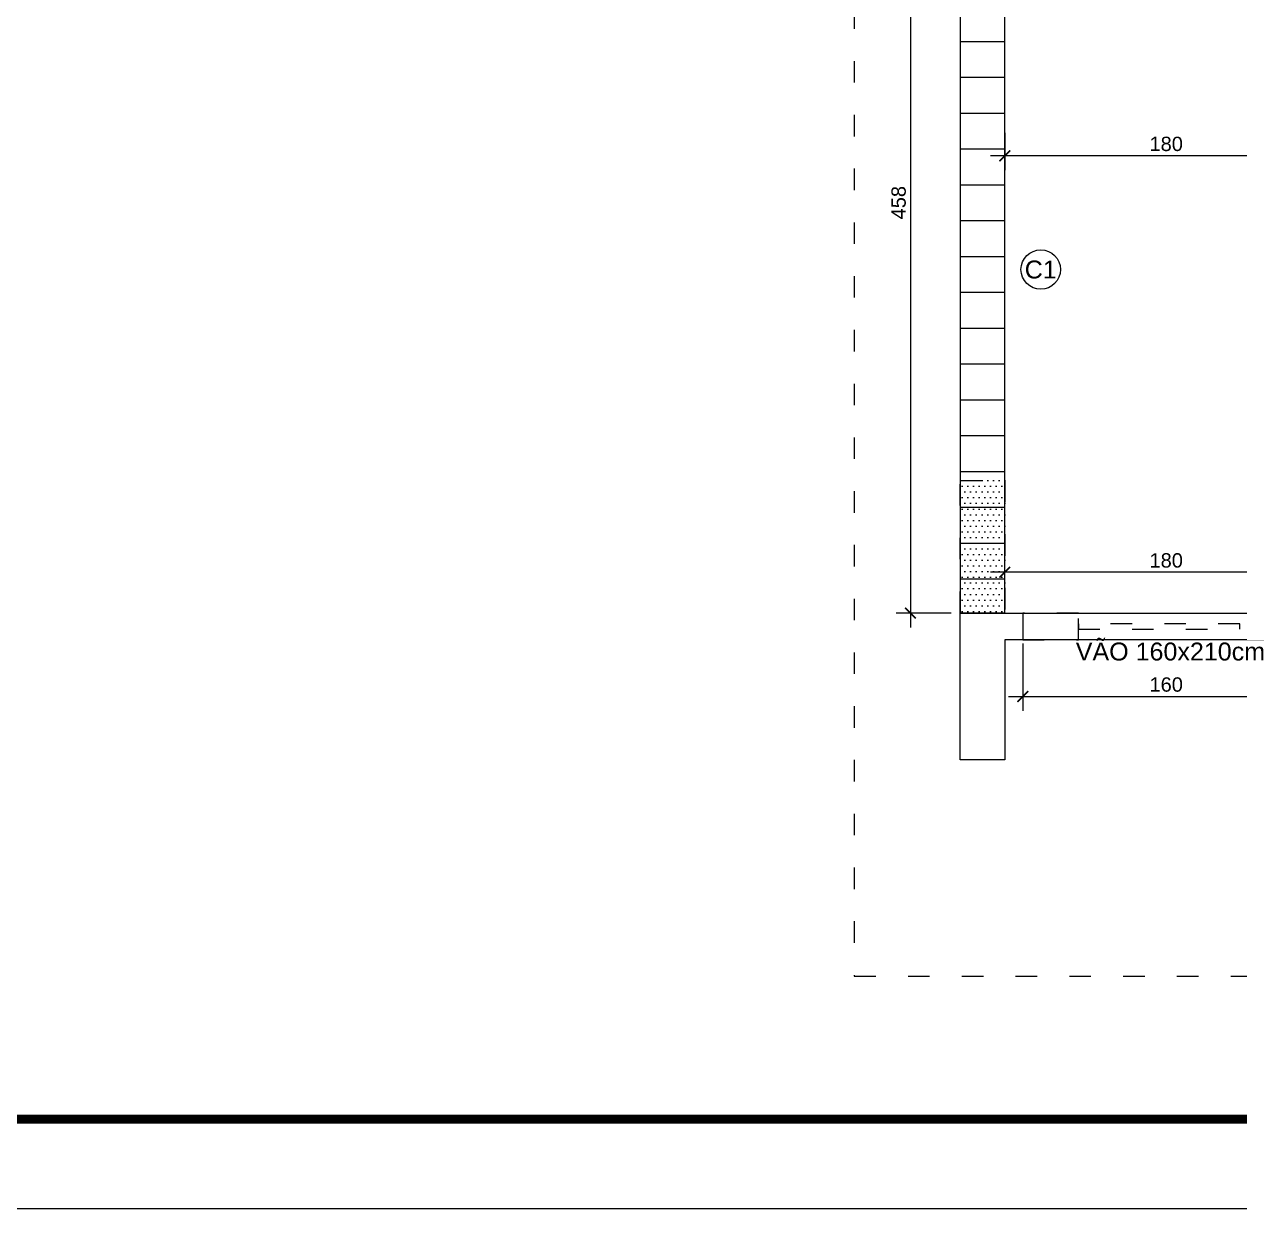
# Model space of a CAD drawing. Header units: millimetres. Extents: x 271 to 8721, y -7686 to -4716.
# Drawn here: x 5244 to 5922, y -7686 to -7026 of the extents above; entities that cross this region are included whole.
import ezdxf
from ezdxf.enums import TextEntityAlignment as Align

# ---------------------------------------------------------------- set-up
doc = ezdxf.new("R2010")
doc.units = ezdxf.units.MM
doc.linetypes.add('ACAD_ISO03W100', pattern=[30, 12, -18])
for name, color, linetype in [('construir', 10, 'Continuous'), ('COTA', 8, 'Continuous'), ('demolir', 40, 'ACAD_ISO03W100'), ('Esquadrias', 4, 'Continuous'), ('HACHURA', 8, 'Continuous'), ('LEGENDA', 7, 'Continuous'), ('PAREDE', 5, 'Continuous'), ('Projeções', 6, 'ACAD_ISO03W100'), ('SOLEIRA', 8, 'Continuous'), ('Texto', 7, 'Continuous')]:
    doc.layers.add(name, color=color, linetype=linetype)
doc.styles.add('ARIAL', font='Arial.ttf')
doc.dimstyles.new('COTA 50', dxfattribs={"dimscale": 0.5, "dimtxt": 16, "dimasz": 12, "dimexe": 16, "dimexo": 10, "dimgap": 5, "dimtad": 1, "dimrnd": 0.5, "dimtxsty": 'ARIAL', "dimblk": 'ARCHTICK', "dimcen": 2.5, "dimdle": 16, "dimclrd": 8, "dimclre": 8, "dimclrt": 7, "dimadec": 0, "dimazin": 0, "dimtfac": 1, "dimtmove": 1, "dimatfit": 3, "dimfxl": 1, "dimarcsym": 0})

# ---------------------------------------------------------------- blocks, each defined once
blk = doc.blocks.new('A1 SEM ABA')
at = {"layer": 'LEGENDA'}
blk.add_lwpolyline([(-169, 59.4), (0, 59.4), (0, 0), (-169, 0), (-169, 59.4)], close=True, dxfattribs=at)
at = {"layer": 'LEGENDA', "const_width": 0.1}
blk.add_lwpolyline([(-1, 58.4), (-1, 1), (-166.5, 1), (-166.5, 58.4)], close=True, dxfattribs=at)
blk = doc.blocks.new('_ArchTick')
at = {"layer": 'Texto', "color": 0, "const_width": 0.15}
blk.add_lwpolyline([(-0.5, -0.5), (0.5, 0.5)], dxfattribs=at)
blk = doc.blocks.new('*D53')
at = {"layer": 'COTA', "color": 8, "lineweight": -2, "transparency": 16777216}
for p, q in [((5801.21, -7371.09), (5801.21, -7408.62)), ((5961.21, -7371.09), (5961.21, -7408.62)), ((5793.21, -7400.62), (5969.21, -7400.62))]:
    blk.add_line(p, q, dxfattribs=at)
at = {"layer": 'Defpoints', "color": 0, "lineweight": -3, "transparency": 16777216}
for p in [(5801.21, -7366.09), (5961.21, -7366.09), (5961.21, -7400.62)]:
    blk.add_point(p, dxfattribs=at)
at = {"layer": 'COTA', "color": 8, "lineweight": -2, "transparency": 16777216, "xscale": 6, "yscale": 6, "zscale": 6, "rotation": 180}
blk.add_blockref('_ArchTick', (5801.21, -7400.62), dxfattribs=at)
at = {"layer": 'COTA', "color": 8, "lineweight": -2, "transparency": 16777216, "xscale": 6, "yscale": 6, "zscale": 6}
blk.add_blockref('_ArchTick', (5961.21, -7400.62), dxfattribs=at)
at = {"layer": 'COTA', "color": 7, "lineweight": -2, "transparency": 16777216, "insert": (5881.21, -7394.03), "char_height": 8, "attachment_point": 5, "style": 'ARIAL'}
blk.add_mtext('160', dxfattribs=at)
blk = doc.blocks.new('*D81')
at = {"layer": 'COTA', "color": 8, "lineweight": -2, "transparency": 16777216}
for p, q in [((5791.21, -7349.09), (5791.21, -7323.34)), ((5971.21, -7346.09), (5971.21, -7323.34)), ((5979.21, -7331.34), (5783.21, -7331.34))]:
    blk.add_line(p, q, dxfattribs=at)
at = {"layer": 'Defpoints', "color": 0, "lineweight": -3, "transparency": 16777216}
for p in [(5791.21, -7331.34), (5791.21, -7354.09), (5971.21, -7351.09)]:
    blk.add_point(p, dxfattribs=at)
at = {"layer": 'COTA', "color": 8, "lineweight": -2, "transparency": 16777216, "xscale": 6, "yscale": 6, "zscale": 6, "rotation": 180}
blk.add_blockref('_ArchTick', (5791.21, -7331.34), dxfattribs=at)
at = {"layer": 'COTA', "color": 8, "lineweight": -2, "transparency": 16777216, "xscale": 6, "yscale": 6, "zscale": 6}
blk.add_blockref('_ArchTick', (5971.21, -7331.34), dxfattribs=at)
at = {"layer": 'COTA', "color": 7, "lineweight": -2, "transparency": 16777216, "insert": (5881.21, -7324.76), "char_height": 8, "attachment_point": 5, "style": 'ARIAL'}
blk.add_mtext('180', dxfattribs=at)
blk = doc.blocks.new('IND.ESQ.')
at = {"layer": 'Texto'}
blk.add_circle((0, 0), 5.5, dxfattribs=at)
at = {"layer": 'Texto', "style": 'ARIAL'}
blk.add_attdef('PP', text='', height=5, dxfattribs=at).set_placement((0, 0), align=Align.MIDDLE_CENTER)
blk = doc.blocks.new('*D128')
at = {"layer": 'COTA', "color": 8, "lineweight": -2, "transparency": 16777216}
for p, q in [((5791.21, -7086.09), (5791.21, -7106.92)), ((5971.21, -7086.09), (5971.21, -7106.92)), ((5979.21, -7098.92), (5783.21, -7098.92))]:
    blk.add_line(p, q, dxfattribs=at)
at = {"layer": 'Defpoints', "color": 0, "lineweight": -3, "transparency": 16777216}
for p in [(5791.21, -7081.09), (5971.21, -7081.09), (5791.21, -7098.92)]:
    blk.add_point(p, dxfattribs=at)
at = {"layer": 'COTA', "color": 8, "lineweight": -2, "transparency": 16777216, "xscale": 6, "yscale": 6, "zscale": 6, "rotation": 180}
blk.add_blockref('_ArchTick', (5791.21, -7098.92), dxfattribs=at)
at = {"layer": 'COTA', "color": 8, "lineweight": -2, "transparency": 16777216, "xscale": 6, "yscale": 6, "zscale": 6}
blk.add_blockref('_ArchTick', (5971.21, -7098.92), dxfattribs=at)
at = {"layer": 'COTA', "color": 7, "lineweight": -2, "transparency": 16777216, "insert": (5881.21, -7092.33), "char_height": 8, "attachment_point": 5, "style": 'ARIAL'}
blk.add_mtext('180', dxfattribs=at)
blk = doc.blocks.new('*D198')
at = {"layer": 'COTA', "color": 8, "lineweight": -2, "transparency": 16777216}
for p, q in [((5738.56, -6888.09), (5738.56, -7362.09)), ((5761.21, -6896.09), (5730.56, -6896.09)), ((5761.21, -7354.09), (5730.56, -7354.09))]:
    blk.add_line(p, q, dxfattribs=at)
at = {"layer": 'Defpoints', "color": 0, "lineweight": -3, "transparency": 16777216}
for p in [(5766.21, -6896.09), (5738.56, -7354.09), (5766.21, -7354.09)]:
    blk.add_point(p, dxfattribs=at)
at = {"layer": 'COTA', "color": 8, "lineweight": -2, "transparency": 16777216, "xscale": 6, "yscale": 6, "zscale": 6}
for p, rotation in [((5738.56, -6896.09), 90), ((5738.56, -7354.09), 270)]:
    blk.add_blockref('_ArchTick', p, dxfattribs=dict(at, rotation=rotation))
at = {"layer": 'COTA', "color": 7, "lineweight": -2, "transparency": 16777216, "insert": (5731.98, -7125.09), "char_height": 8, "attachment_point": 5, "rotation": 90, "style": 'ARIAL'}
blk.add_mtext('458', dxfattribs=at)

msp = doc.modelspace()

# ---------------------------------------------------------------- hatches: boundary and pattern name
at = {"layer": 'construir'}
h = msp.add_hatch(dxfattribs=at)
h.set_pattern_fill('ANSI31', color=256, style=0)
h.set_pattern_definition([(45, (7031.2136, -7219.0926), (-2.245064, 2.245064), [])])
h.paths.add_polyline_path([(5646.214, -6871.093), (5391.214, -6871.093), (5391.214, -6896.093), (5646.214, -6896.093)])
h.paths.add_polyline_path([(6176.214, -7066.093), (6096.214, -7066.093), (6096.214, -7081.093), (6176.214, -7081.093)], flags=16)
h.paths.add_polyline_path([(7031.214, -7066.093), (6716.214, -7066.093), (6706.214, -7066.093), (6526.214, -7066.093), (6526.214, -7081.093), (7031.214, -7081.093)])
h.paths.add_polyline_path([(6526.214, -7066.093), (6426.214, -7066.093), (6426.214, -7081.093), (6526.214, -7081.093)])
h.paths.add_polyline_path([(6426.214, -7066.093), (6291.214, -7066.093), (6291.214, -7080.805, -0.0008952), (6291.214, -7081.093), (6401.214, -7081.093), (6401.214, -7354.093), (6416.214, -7354.093), (6416.214, -7081.093), (6426.214, -7081.093)])
h.paths.add_polyline_path([(6291.214, -7066.093), (6211.214, -7066.093), (6211.214, -7081.093), (6291.214, -7081.093)])
h.paths.add_polyline_path([(6211.214, -7066.093), (6176.214, -7066.093), (6176.214, -7081.093), (6186.214, -7081.093), (6186.214, -7354.093), (6201.214, -7354.093), (6201.214, -7081.093), (6211.214, -7081.093)])
h.paths.add_polyline_path([(6176.214, -7066.093), (6096.214, -7066.093), (6096.214, -7081.093), (6176.214, -7081.093)], flags=17)
h.paths.add_polyline_path([(6176.214, -7066.093), (5971.214, -7066.093), (5971.214, -7354.093), (5986.214, -7354.093), (5986.214, -7081.093), (6176.214, -7081.093)])
h.paths.add_polyline_path([(6017.214, -7354.093), (5961.214, -7354.093), (5961.214, -7369.093), (6017.214, -7369.093)])
h.paths.add_polyline_path([(7056.214, -7081.093), (7045.214, -7081.093), (7045.214, -7219.093), (7056.214, -7219.093)])
h.paths.add_polyline_path([(7045.214, -7081.093), (7042.214, -7081.093), (7042.214, -7219.093), (7045.214, -7219.093)])
h.paths.add_polyline_path([(7042.214, -7081.093), (7031.214, -7081.093), (7031.214, -7219.093), (7042.214, -7219.093)])
at = {"layer": 'demolir'}
h = msp.add_hatch(dxfattribs=at)
h.set_pattern_fill('DOTS', color=256, scale=2, style=0)
h.set_pattern_definition([(0, (5778.4602, -16189.2104), (1.5875, 3.175), [0, -3.175])])
h.paths.add_polyline_path([(5766.214, -7280.093), (5791.214, -7280.093), (5791.214, -7354.093), (5766.214, -7354.093)])
at = {"layer": 'HACHURA'}
h = msp.add_hatch(dxfattribs=at)
h.set_pattern_fill('_USER', color=256, scale=20, angle=180, style=0, pattern_type=0)
h.set_pattern_definition([(180, (5766.214, -7235.093), (-2e-15, -20), [])])
h.paths.add_polyline_path([(5791.214, -6896.093), (5766.214, -6896.093), (5766.214, -7354.093), (5791.214, -7354.093)])

# ---------------------------------------------------------------- linework, layer by layer
at = {"layer": 'demolir'}
for points in [[(5766.214, -7280.093), (5791.214, -7280.093), (5791.214, -7354.093), (5766.214, -7354.093)], [(5922.214, -7363.093), (5922.214, -7360.093), (5832.214, -7360.093), (5832.214, -7363.093)]]:
    msp.add_lwpolyline(points, close=True, dxfattribs=at)
msp.add_lwpolyline([(5801.214, -7369.093), (5832.214, -7369.093), (5832.214, -7354.093), (5801.214, -7354.093)], dxfattribs=at)
at = {"layer": 'Esquadrias'}
msp.add_lwpolyline([(5791.214, -6896.093), (5766.214, -6896.093), (5766.214, -7354.093), (5791.214, -7354.093)], close=True, dxfattribs=at)
at = {"layer": 'PAREDE'}
for points in [[(5791.214, -7354.093), (5791.214, -7354.093), (5801.214, -7354.093), (5801.214, -7369.093), (5791.214, -7369.093), (5791.214, -7436.093), (5766.214, -7436.093), (5766.214, -7354.093)], [(5791.214, -7354.093), (5766.214, -7354.093)]]:
    msp.add_lwpolyline(points, dxfattribs=at)
at = {"layer": 'Projeções'}
msp.add_lwpolyline([(5707.214, -6896.093), (5707.214, -7556.811), (7741.403, -7556.811, 0), (7741.403, -7556.811), (7741.403, -5110.214)], format="xyb", dxfattribs=at)
at = {"layer": 'SOLEIRA'}
for points in [[(5801.214, -7354.093), (5961.214, -7354.093)], [(5961.214, -7369.093), (5801.214, -7369.093)]]:
    msp.add_lwpolyline(points, dxfattribs=at)

# ---------------------------------------------------------------- block references
at = {"layer": 'LEGENDA', "xscale": 49.99999999947613, "yscale": 49.99999999947613, "zscale": 49.99999999947613}
msp.add_blockref('A1 SEM ABA', (8721.25, -7686.485), dxfattribs=at)
at = {"layer": 'LEGENDA', "xscale": 2, "yscale": 2, "zscale": 2}
msp.add_blockref('IND.ESQ.', (5811.214, -7162.382), dxfattribs=at).add_auto_attribs({'PP': 'C1'})

# ---------------------------------------------------------------- texts
at = {"layer": 'Texto', "insert": (5830.773, -7370.559), "char_height": 10, "width": 287.91642, "attachment_point": 1, "style": 'ARIAL'}
msp.add_mtext('VÃO 160x210cm', dxfattribs=at)

# ---------------------------------------------------------------- dimensions: what is measured, and where the dimension line sits
at = {"layer": 'COTA'}
dim = msp.add_linear_dim(base=(5738.562, -7354.093), p1=(5766.214, -6896.093), p2=(5766.214, -7354.093), angle=90, dimstyle='COTA 50', dxfattribs=at)
dim.commit()
dim.dimension.update_dxf_attribs({"geometry": '*D198', "text_midpoint": (5731.978, -7125.093)})
for base, p1, p2, picture, middle in [((5791.214, -7098.916), (5971.214, -7081.093), (5791.214, -7081.093), '*D128', (5881.214, -7092.331)), ((5791.214, -7331.344), (5971.214, -7351.093), (5791.214, -7354.093), '*D81', (5881.214, -7324.759)), ((5961.214, -7400.619), (5801.214, -7366.093), (5961.214, -7366.093), '*D53', (5881.214, -7394.034))]:
    dim = msp.add_linear_dim(base=base, p1=p1, p2=p2, dimstyle='COTA 50', dxfattribs=at)
    dim.commit()
    dim.dimension.update_dxf_attribs({"geometry": picture, "text_midpoint": middle})

doc.saveas('drawing.dxf')
